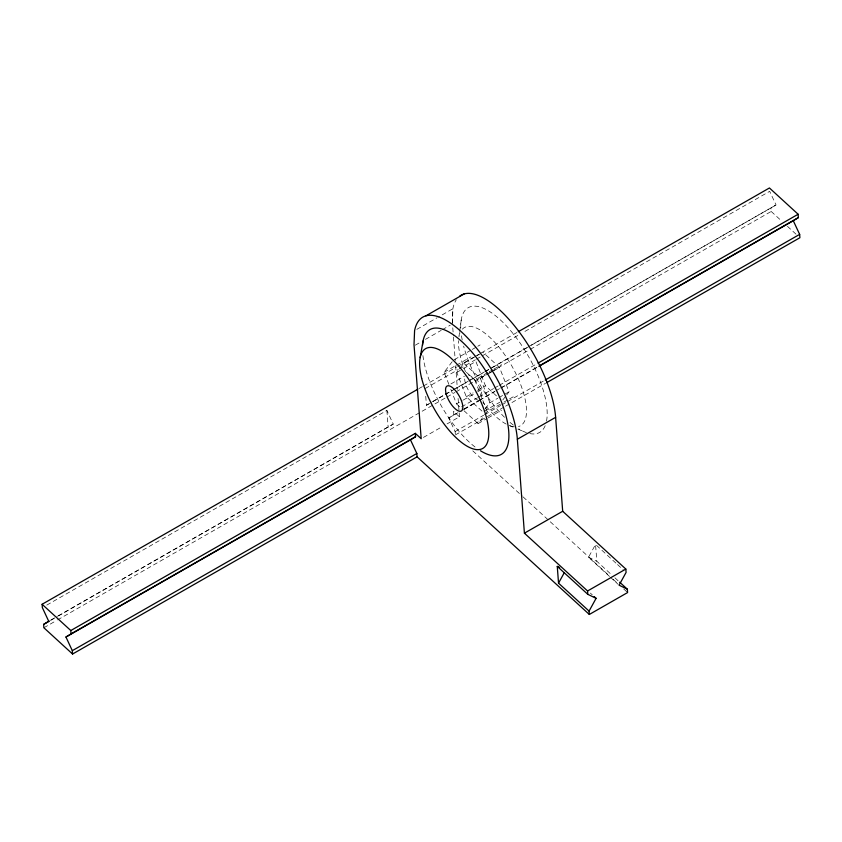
<?xml version="1.0" encoding="UTF-8"?>
<svg xmlns="http://www.w3.org/2000/svg" width="842" height="842" viewBox="0 0 842 842"><rect width="100%" height="100%" fill="white"/><g stroke="black" fill="none" stroke-linecap="round" stroke-linejoin="round"><path stroke-width="0.63" stroke-dasharray="4.21 3.16" d="M452.48 323.896L452.87 308.74A86.242 33.691 60.2 0 1 456.332 299.752M452.291 322.76L452.87 308.74L438.24 317.118M459.5 332.685L458.985 336.432A56.54 22.081 60.2 0 1 460.037 332.832M459.669 331.443L461.384 318.96M609.524 576.454L588.526 557.236L595.547 544.469L596.81 561.246L611.124 574.349M448.902 384.415L444.134 372.238L453.259 360.292M481.961 411.085L466.31 396.761L456.764 372.406L459.101 369.343M459.879 368.322L463.784 363.218L476.172 356.124M485.224 408.865L489.907 402.739L497.79 398.234M464.037 410.759L478.088 423.621L484.171 415.653M484.939 414.664L487.223 411.675L502.853 402.729M502.8 399.961L505.926 395.877M506.705 394.856L509.042 391.793L499.495 367.428L482.929 352.261M58.445 615.912L393.246 424.073L386.878 410.433L45.773 605.672M425.736 396.266L426.42 405.297L431.525 402.16M531.376 345.22L776.05 204.974L769.683 191.323L523.271 332.369M455.29 433.809L455.122 431.567L448.754 417.927L457.28 412.833M416.843 329.359L437.114 317.76M415.327 345.167L420.958 341.936M425.463 339.368L441.219 330.338M442.345 329.696L450.228 325.191M454.385 359.65L471.131 350.072M472.246 349.43L476.709 346.872M477.824 346.23L480.056 344.957M444.134 372.238L455.301 365.849M456.417 365.207L470.931 356.903M418.895 388.604L422.326 386.646M423.463 385.994L456.575 367.038M457.722 366.386L473.699 357.24M474.846 356.587L517.093 332.401M477.298 355.482L480.677 353.556M425.157 388.52L458.237 369.585M459.385 368.933L475.351 359.797M476.498 359.134L481.056 356.524M482.203 355.871L518.704 334.979M456.764 372.406L462.384 369.185M463.51 368.543L475.898 361.45L485.445 385.815L496.496 395.919M450.944 383.91L464.458 376.174M51.004 619.965L56.709 616.691M57.845 616.039L393.246 424.073M432.672 401.508L444.081 394.982M445.218 394.33L452.059 390.414M453.207 389.762L468.036 381.268M469.173 380.616L484.003 372.132M485.15 371.469L489.707 368.859M490.854 368.207L527.355 347.314M528.502 346.662L776.05 204.974M50.457 620.48L57.298 616.565M426.42 405.297L454.943 388.972M456.08 388.32L470.91 379.826M472.046 379.174L491.444 368.08M492.581 367.428L530.228 345.873M466.373 372.29L474.804 380.005L488.202 372.343M489.328 371.701L492.675 369.785M493.791 369.143L501.6 364.67M43.868 627.753L56.425 620.565M57.572 619.912L445.776 397.708M446.923 397.056L454.912 392.488M456.059 391.835L485.739 374.837M486.887 374.185L490.307 372.227M491.454 371.575L529.134 350.009M530.271 349.356L771.198 211.458L770.946 208.1M463.784 363.218L480.361 378.384L488.234 373.869M489.36 373.227L492.738 371.301M493.865 370.648L499.495 367.428M466.31 396.761L473.067 392.898M477.561 390.32L485.445 385.815M450.817 389.288L456.543 403.907L462.121 400.708M463.247 400.066L476.646 392.404M477.761 391.762L483.34 388.572M461.595 406.865L477.572 397.729M478.709 397.077L493.538 388.583M494.675 387.93L498.106 385.973M499.243 385.32L536.891 363.776M464.131 408.917L477.814 401.076M478.961 400.424L494.928 391.288M496.075 390.635L499.495 388.678M500.632 388.025L538.28 366.47M448.754 417.927L457.88 412.706M463.584 409.433L478.414 400.95M479.551 400.297L494.38 391.804M501.232 387.888L537.733 366.996M464.195 409.286L478.835 400.908M423.442 437.419L442.576 426.462M447.081 423.884L459.469 416.801L459.174 412.875M498.917 397.592L503.411 395.014M504.537 394.361L509.042 391.793M484.003 411.285L499.769 402.265M503.969 402.087L508.431 399.529M509.547 398.897L514.02 396.34M455.122 431.567L483.645 415.243M484.781 414.59L500.758 405.444M501.895 404.792L506.463 402.181M507.6 401.529L544.111 380.637M455.375 434.925L504.432 406.844M505.568 406.191L545.5 383.342M478.088 423.621L487.023 418.506M488.139 417.874L501.537 410.201M513.031 427.073L508.189 425.052A56.54 22.081 60.2 0 0 515.451 426.894M517.872 429.094L523.934 431.62M588.526 557.236L596.81 561.246M771.198 211.458L781.723 221.088M787.459 226.34L797.027 235.097M456.543 403.907L463.1 409.907M459.469 416.801L453.606 411.443L453.859 414.79M596.504 545.342L616.544 563.687M617.502 564.561L623.227 569.802M614.944 577.844L618.765 581.338M472.794 450.859L522.135 496.022M523.103 496.906L609.219 575.728M613.092 579.264L617.933 583.695M623.733 589.011L627.606 592.547M610.471 577.328L618.112 584.316M590.368 593.094L592.284 594.841M480.361 378.384L489.907 402.739M474.804 380.005L487.223 411.675M452.775 327.822L453.364 335.674M453.47 336.979L455.238 360.534M455.627 365.765L457.406 389.32M458.09 398.477L459.069 411.57M386.878 410.433L388.141 427.21M478.298 400.234A14.377 5.61 60.2 0 1 467.773 389.12A14.377 5.61 60.2 0 1 465.5 375.721M468.373 374.922A14.377 5.61 60.2 0 1 477.972 384.384A14.377 5.61 60.2 0 1 481.845 397.792M545.184 425.715A71.875 28.07 60.2 0 1 528.765 433.335M526.397 432.609A71.875 28.07 60.2 0 1 518.756 428.852M513.325 425.084A71.875 28.07 60.2 0 1 509.61 422.042M504.516 417.285A71.875 28.07 60.2 0 1 463.626 346.104M462.205 339.979A71.875 28.07 60.2 0 1 461.395 335.179M460.763 328.064A71.875 28.07 60.2 0 1 506.958 326.507A71.875 28.07 60.2 0 1 546.521 421.137M506.179 424.073A56.54 22.081 60.2 0 1 482.971 402.276M465.5 371.743A56.54 22.081 60.2 0 1 458.501 340.715M462.311 329.201A56.54 22.081 60.2 0 1 511.347 365.154A56.54 22.081 60.2 0 1 518.525 426.536M475.046 446.997A71.875 28.07 60.2 0 1 422.621 352.545"/><path stroke-width="1.26" d="M420.137 357.661L423.105 340.873M619.712 582.211L627.353 589.2L627.606 592.547L589.326 614.46L589.074 611.103L558.53 583.148L564.382 572.507M589.074 611.103L596.094 598.336L594.189 596.589M72.57 654.024L72.317 650.677L65.95 637.026L71.054 633.9L70.802 630.542L415.327 433.346L415.58 436.703L410.475 439.84L416.843 453.48L417.095 456.838L72.57 654.024L43.868 627.753L43.616 624.396L48.72 621.27L42.353 607.629L42.1 604.272L417.758 389.257M538.88 366.344L793.28 220.73L798.384 217.604L798.132 214.247L769.43 187.976L518.23 331.748M425.926 315.824L464.216 293.911M43.616 624.396L49.32 621.133M538.027 363.123L798.132 214.247M71.054 633.9L415.58 436.703M539.427 365.817L798.384 217.604M65.95 637.026L410.475 439.84M72.317 650.677L416.843 453.48M545.248 379.984L799.647 234.371L793.28 220.73M546.637 382.689L799.9 237.728L799.647 234.371M596.094 598.336L587.811 594.336L587.558 590.979L524.408 533.175L517.346 439.25L555.625 417.337A86.242 33.691 60.2 0 0 515.788 327.464A86.242 33.691 60.2 0 0 459.69 296.142M524.408 533.175L562.688 511.273L555.625 417.337M587.558 590.979L625.838 569.066L562.688 511.273M627.353 589.2L619.07 585.19L626.09 572.423L625.838 569.066M558.53 583.148L557.267 566.382L559.635 567.519M415.327 433.346L421.189 438.714L414.011 344.673L414.59 330.653A86.242 33.691 60.2 0 1 467.92 338.263A86.242 33.691 60.2 0 1 517.346 439.25M557.267 566.382L587.811 594.336M417.095 456.838L589.326 614.46M42.1 604.272L70.802 630.542M422.558 345.167A71.875 28.07 60.2 0 1 462.647 342.326A71.875 28.07 60.2 0 1 507.947 424.936A71.875 28.07 60.2 0 1 480.477 450.765M421.705 378.5A57.498 22.46 60.2 0 0 480.687 449.291A57.498 22.46 60.2 0 0 460.185 367.807A57.498 22.46 60.2 0 0 421.705 378.5M446.071 393.519A14.377 5.61 60.2 0 0 460.816 411.222A14.377 5.61 60.2 0 0 455.69 390.846A14.377 5.61 60.2 0 0 446.071 393.519"/></g></svg>
